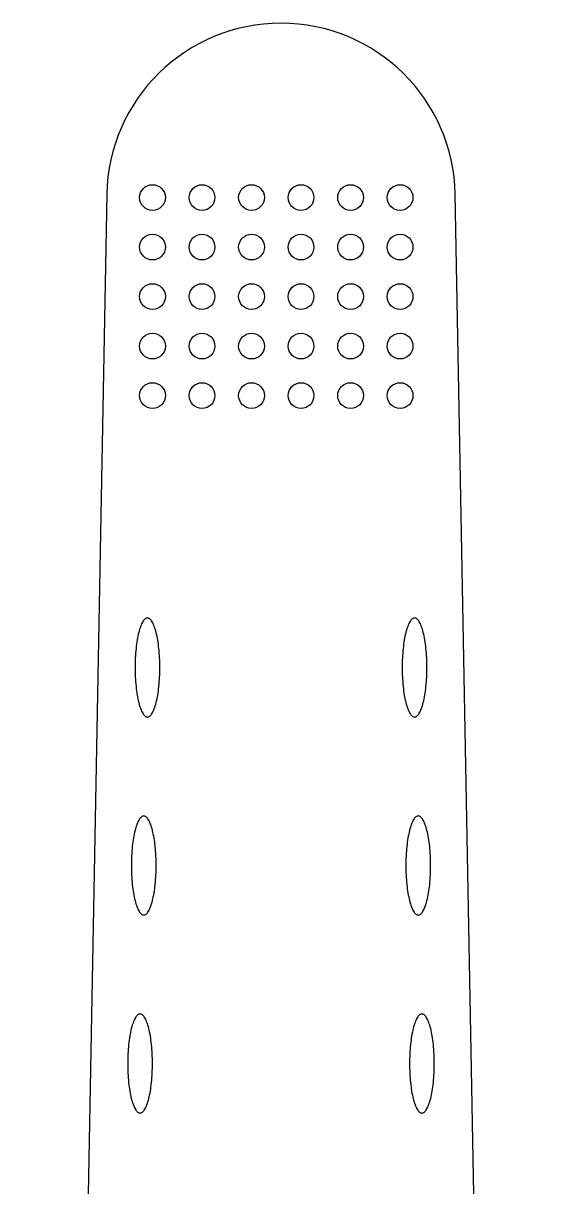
# Model space of a CAD drawing. Extents: x -1.3 to 1.3, y -32.7 to -9.2.
# Drawn here: x -1.3 to 1.3, y -15.1 to -9.23 of the extents above; entities that cross this region are included whole.
import ezdxf

# ---------------------------------------------------------------- set-up
doc = ezdxf.new("R2010")
doc.units = 0
doc.layers.get('0').update_dxf_attribs({"linetype": 'CONTINUOUS'})

msp = doc.modelspace()

# ---------------------------------------------------------------- linework, layer by layer
msp.add_lwpolyline([(0.879884, -10.092124, 0.98155626), (-0.879884, -10.092124), (-1.301305, -32.728468), (1.301305, -32.728468)], format="xyb", close=True)
for points in [[(-0.674325, -12.7316, 0), (-0.671258, -12.7313, 0), (-0.668199, -12.7304, 0), (-0.665155, -12.7289, 0), (-0.662132, -12.7268, 0), (-0.659139, -12.7241, 0), (-0.656182, -12.7208, 0), (-0.65327, -12.717, 0), (-0.650408, -12.7126, 0), (-0.647603, -12.7076, 0), (-0.644863, -12.7021, 0), (-0.642194, -12.696, 0), (-0.639602, -12.6895, 0), (-0.637094, -12.6824, 0), (-0.634676, -12.6748, 0), (-0.632353, -12.6668, 0), (-0.630131, -12.6584, 0), (-0.628016, -12.6495, 0), (-0.626012, -12.6402, 0), (-0.624125, -12.6305, 0), (-0.622358, -12.6205, 0), (-0.620717, -12.6101, 0), (-0.619205, -12.5994, 0), (-0.617826, -12.5885, 0), (-0.616583, -12.5773, 0), (-0.615479, -12.5658, 0), (-0.614516, -12.5542, 0), (-0.613698, -12.5423, 0), (-0.613026, -12.5304, 0), (-0.612502, -12.5183, 0), (-0.612126, -12.5061, 0), (-0.611901, -12.4939, 0), (-0.611825, -12.4816, 0), (-0.611901, -12.4693, 0), (-0.612126, -12.4571, 0), (-0.612502, -12.4449, 0), (-0.613026, -12.4328, 0), (-0.613698, -12.4208, 0), (-0.614516, -12.409, 0), (-0.615479, -12.3974, 0), (-0.616583, -12.3859, 0), (-0.617826, -12.3747, 0), (-0.619205, -12.3637, 0), (-0.620717, -12.3531, 0), (-0.622358, -12.3427, 0), (-0.624125, -12.3327, 0), (-0.626012, -12.323, 0), (-0.628016, -12.3137, 0), (-0.630131, -12.3048, 0), (-0.632353, -12.2963, 0), (-0.634676, -12.2883, 0), (-0.637094, -12.2808, 0), (-0.639602, -12.2737, 0), (-0.642194, -12.2672, 0), (-0.644863, -12.2611, 0), (-0.647603, -12.2556, 0), (-0.650408, -12.2506, 0), (-0.65327, -12.2462, 0), (-0.656182, -12.2424, 0), (-0.659139, -12.2391, 0), (-0.662132, -12.2364, 0), (-0.665155, -12.2343, 0), (-0.668199, -12.2328, 0), (-0.671258, -12.2319, 0), (-0.674325, -12.2316, 0), (-0.677392, -12.2319, 0), (-0.680451, -12.2328, 0), (-0.683496, -12.2343, 0), (-0.686518, -12.2364, 0), (-0.689511, -12.2391, 0), (-0.692468, -12.2424, 0), (-0.695381, -12.2462, 0), (-0.698243, -12.2506, 0), (-0.701047, -12.2556, 0), (-0.703788, -12.2611, 0), (-0.706457, -12.2672, 0), (-0.709048, -12.2737, 0), (-0.711556, -12.2808, 0), (-0.713975, -12.2883, 0), (-0.716298, -12.2963, 0), (-0.718519, -12.3048, 0), (-0.720635, -12.3137, 0), (-0.722638, -12.323, 0), (-0.724526, -12.3327, 0), (-0.726292, -12.3427, 0), (-0.727933, -12.3531, 0), (-0.729445, -12.3637, 0), (-0.730825, -12.3747, 0), (-0.732068, -12.3859, 0), (-0.733172, -12.3974, 0), (-0.734134, -12.409, 0), (-0.734952, -12.4208, 0), (-0.735624, -12.4328, 0), (-0.736149, -12.4449, 0), (-0.736524, -12.4571, 0), (-0.73675, -12.4693, 0), (-0.736825, -12.4816, 0), (-0.73675, -12.4939, 0), (-0.736524, -12.5061, 0), (-0.736149, -12.5183, 0), (-0.735624, -12.5304, 0), (-0.734952, -12.5423, 0), (-0.734134, -12.5542, 0), (-0.733172, -12.5658, 0), (-0.732068, -12.5773, 0), (-0.730825, -12.5885, 0), (-0.729445, -12.5994, 0), (-0.727933, -12.6101, 0), (-0.726292, -12.6205, 0), (-0.724526, -12.6305, 0), (-0.722638, -12.6402, 0), (-0.720635, -12.6495, 0), (-0.718519, -12.6584, 0), (-0.716298, -12.6668, 0), (-0.713975, -12.6748, 0), (-0.711556, -12.6824, 0), (-0.709048, -12.6895, 0), (-0.706457, -12.696, 0), (-0.703788, -12.7021, 0), (-0.701047, -12.7076, 0), (-0.698243, -12.7126, 0), (-0.695381, -12.717, 0), (-0.692468, -12.7208, 0), (-0.689511, -12.7241, 0), (-0.686518, -12.7268, 0), (-0.683496, -12.7289, 0), (-0.680451, -12.7304, 0), (-0.677392, -12.7313, 0), (-0.674325, -12.7316, 0)], [(0.674325, -12.7316, 0), (0.677392, -12.7313, 0), (0.680451, -12.7304, 0), (0.683496, -12.7289, 0), (0.686518, -12.7268, 0), (0.689511, -12.7241, 0), (0.692468, -12.7208, 0), (0.695381, -12.717, 0), (0.698243, -12.7126, 0), (0.701047, -12.7076, 0), (0.703788, -12.7021, 0), (0.706457, -12.696, 0), (0.709048, -12.6895, 0), (0.711556, -12.6824, 0), (0.713975, -12.6748, 0), (0.716298, -12.6668, 0), (0.718519, -12.6584, 0), (0.720635, -12.6495, 0), (0.722638, -12.6402, 0), (0.724526, -12.6305, 0), (0.726292, -12.6205, 0), (0.727933, -12.6101, 0), (0.729445, -12.5994, 0), (0.730825, -12.5885, 0), (0.732068, -12.5773, 0), (0.733172, -12.5658, 0), (0.734134, -12.5542, 0), (0.734952, -12.5423, 0), (0.735624, -12.5304, 0), (0.736149, -12.5183, 0), (0.736524, -12.5061, 0), (0.73675, -12.4939, 0), (0.736825, -12.4816, 0), (0.73675, -12.4693, 0), (0.736524, -12.4571, 0), (0.736149, -12.4449, 0), (0.735624, -12.4328, 0), (0.734952, -12.4208, 0), (0.734134, -12.409, 0), (0.733172, -12.3974, 0), (0.732068, -12.3859, 0), (0.730825, -12.3747, 0), (0.729445, -12.3637, 0), (0.727933, -12.3531, 0), (0.726292, -12.3427, 0), (0.724526, -12.3327, 0), (0.722638, -12.323, 0), (0.720635, -12.3137, 0), (0.718519, -12.3048, 0), (0.716298, -12.2963, 0), (0.713975, -12.2883, 0), (0.711556, -12.2808, 0), (0.709048, -12.2737, 0), (0.706457, -12.2672, 0), (0.703788, -12.2611, 0), (0.701047, -12.2556, 0), (0.698243, -12.2506, 0), (0.695381, -12.2462, 0), (0.692468, -12.2424, 0), (0.689511, -12.2391, 0), (0.686518, -12.2364, 0), (0.683496, -12.2343, 0), (0.680451, -12.2328, 0), (0.677392, -12.2319, 0), (0.674325, -12.2316, 0), (0.671258, -12.2319, 0), (0.668199, -12.2328, 0), (0.665155, -12.2343, 0), (0.662132, -12.2364, 0), (0.659139, -12.2391, 0), (0.656182, -12.2424, 0), (0.65327, -12.2462, 0), (0.650408, -12.2506, 0), (0.647603, -12.2556, 0), (0.644863, -12.2611, 0), (0.642194, -12.2672, 0), (0.639602, -12.2737, 0), (0.637094, -12.2808, 0), (0.634676, -12.2883, 0), (0.632353, -12.2963, 0), (0.630131, -12.3048, 0), (0.628016, -12.3137, 0), (0.626012, -12.323, 0), (0.624125, -12.3327, 0), (0.622358, -12.3427, 0), (0.620717, -12.3531, 0), (0.619205, -12.3637, 0), (0.617826, -12.3747, 0), (0.616583, -12.3859, 0), (0.615479, -12.3974, 0), (0.614516, -12.409, 0), (0.613698, -12.4208, 0), (0.613026, -12.4328, 0), (0.612502, -12.4449, 0), (0.612126, -12.4571, 0), (0.611901, -12.4693, 0), (0.611825, -12.4816, 0), (0.611901, -12.4939, 0), (0.612126, -12.5061, 0), (0.612502, -12.5183, 0), (0.613026, -12.5304, 0), (0.613698, -12.5423, 0), (0.614516, -12.5542, 0), (0.615479, -12.5658, 0), (0.616583, -12.5773, 0), (0.617826, -12.5885, 0), (0.619205, -12.5994, 0), (0.620717, -12.6101, 0), (0.622358, -12.6205, 0), (0.624125, -12.6305, 0), (0.626012, -12.6402, 0), (0.628016, -12.6495, 0), (0.630131, -12.6584, 0), (0.632353, -12.6668, 0), (0.634676, -12.6748, 0), (0.637094, -12.6824, 0), (0.639602, -12.6895, 0), (0.642194, -12.696, 0), (0.644863, -12.7021, 0), (0.647603, -12.7076, 0), (0.650408, -12.7126, 0), (0.65327, -12.717, 0), (0.656182, -12.7208, 0), (0.659139, -12.7241, 0), (0.662132, -12.7268, 0), (0.665155, -12.7289, 0), (0.668199, -12.7304, 0), (0.671258, -12.7313, 0), (0.674325, -12.7316, 0)], [(-0.692939, -13.7314, 0), (-0.689872, -13.7311, 0), (-0.686813, -13.7302, 0), (-0.683768, -13.7287, 0), (-0.680746, -13.7266, 0), (-0.677753, -13.7239, 0), (-0.674796, -13.7206, 0), (-0.671883, -13.7168, 0), (-0.669021, -13.7124, 0), (-0.666217, -13.7074, 0), (-0.663477, -13.7019, 0), (-0.660808, -13.6958, 0), (-0.658216, -13.6893, 0), (-0.655708, -13.6822, 0), (-0.653289, -13.6747, 0), (-0.650967, -13.6667, 0), (-0.648745, -13.6582, 0), (-0.64663, -13.6493, 0), (-0.644626, -13.64, 0), (-0.642739, -13.6303, 0), (-0.640972, -13.6203, 0), (-0.639331, -13.6099, 0), (-0.637819, -13.5993, 0), (-0.63644, -13.5883, 0), (-0.635197, -13.5771, 0), (-0.634093, -13.5656, 0), (-0.63313, -13.554, 0), (-0.632312, -13.5422, 0), (-0.63164, -13.5302, 0), (-0.631115, -13.5181, 0), (-0.63074, -13.5059, 0), (-0.630514, -13.4937, 0), (-0.630439, -13.4814, 0), (-0.630514, -13.4691, 0), (-0.63074, -13.4569, 0), (-0.631115, -13.4447, 0), (-0.63164, -13.4326, 0), (-0.632312, -13.4207, 0), (-0.63313, -13.4088, 0), (-0.634093, -13.3972, 0), (-0.635197, -13.3857, 0), (-0.63644, -13.3745, 0), (-0.637819, -13.3636, 0), (-0.639331, -13.3529, 0), (-0.640972, -13.3425, 0), (-0.642739, -13.3325, 0), (-0.644626, -13.3228, 0), (-0.64663, -13.3135, 0), (-0.648745, -13.3046, 0), (-0.650967, -13.2962, 0), (-0.653289, -13.2882, 0), (-0.655708, -13.2806, 0), (-0.658216, -13.2735, 0), (-0.660808, -13.267, 0), (-0.663477, -13.2609, 0), (-0.666217, -13.2554, 0), (-0.669021, -13.2504, 0), (-0.671883, -13.246, 0), (-0.674796, -13.2422, 0), (-0.677753, -13.2389, 0), (-0.680746, -13.2362, 0), (-0.683768, -13.2341, 0), (-0.686813, -13.2326, 0), (-0.689872, -13.2317, 0), (-0.692939, -13.2314, 0), (-0.696006, -13.2317, 0), (-0.699065, -13.2326, 0), (-0.70211, -13.2341, 0), (-0.705132, -13.2362, 0), (-0.708125, -13.2389, 0), (-0.711082, -13.2422, 0), (-0.713995, -13.246, 0), (-0.716857, -13.2504, 0), (-0.719661, -13.2554, 0), (-0.722401, -13.2609, 0), (-0.72507, -13.267, 0), (-0.727662, -13.2735, 0), (-0.73017, -13.2806, 0), (-0.732589, -13.2882, 0), (-0.734911, -13.2962, 0), (-0.737133, -13.3046, 0), (-0.739248, -13.3135, 0), (-0.741252, -13.3228, 0), (-0.743139, -13.3325, 0), (-0.744906, -13.3425, 0), (-0.746547, -13.3529, 0), (-0.748059, -13.3636, 0), (-0.749438, -13.3745, 0), (-0.750681, -13.3857, 0), (-0.751786, -13.3972, 0), (-0.752748, -13.4088, 0), (-0.753566, -13.4207, 0), (-0.754238, -13.4326, 0), (-0.754763, -13.4447, 0), (-0.755138, -13.4569, 0), (-0.755364, -13.4691, 0), (-0.755439, -13.4814, 0), (-0.755364, -13.4937, 0), (-0.755138, -13.5059, 0), (-0.754763, -13.5181, 0), (-0.754238, -13.5302, 0), (-0.753566, -13.5422, 0), (-0.752748, -13.554, 0), (-0.751786, -13.5656, 0), (-0.750681, -13.5771, 0), (-0.749438, -13.5883, 0), (-0.748059, -13.5993, 0), (-0.746547, -13.6099, 0), (-0.744906, -13.6203, 0), (-0.743139, -13.6303, 0), (-0.741252, -13.64, 0), (-0.739248, -13.6493, 0), (-0.737133, -13.6582, 0), (-0.734911, -13.6667, 0), (-0.732589, -13.6747, 0), (-0.73017, -13.6822, 0), (-0.727662, -13.6893, 0), (-0.72507, -13.6958, 0), (-0.722401, -13.7019, 0), (-0.719661, -13.7074, 0), (-0.716857, -13.7124, 0), (-0.713995, -13.7168, 0), (-0.711082, -13.7206, 0), (-0.708125, -13.7239, 0), (-0.705132, -13.7266, 0), (-0.70211, -13.7287, 0), (-0.699065, -13.7302, 0), (-0.696006, -13.7311, 0), (-0.692939, -13.7314, 0)], [(0.692939, -13.7314, 0), (0.696006, -13.7311, 0), (0.699065, -13.7302, 0), (0.70211, -13.7287, 0), (0.705132, -13.7266, 0), (0.708125, -13.7239, 0), (0.711082, -13.7206, 0), (0.713995, -13.7168, 0), (0.716857, -13.7124, 0), (0.719661, -13.7074, 0), (0.722401, -13.7019, 0), (0.72507, -13.6958, 0), (0.727662, -13.6893, 0), (0.73017, -13.6822, 0), (0.732589, -13.6747, 0), (0.734911, -13.6667, 0), (0.737133, -13.6582, 0), (0.739248, -13.6493, 0), (0.741252, -13.64, 0), (0.743139, -13.6303, 0), (0.744906, -13.6203, 0), (0.746547, -13.6099, 0), (0.748059, -13.5993, 0), (0.749438, -13.5883, 0), (0.750681, -13.5771, 0), (0.751786, -13.5656, 0), (0.752748, -13.554, 0), (0.753566, -13.5422, 0), (0.754238, -13.5302, 0), (0.754763, -13.5181, 0), (0.755138, -13.5059, 0), (0.755364, -13.4937, 0), (0.755439, -13.4814, 0), (0.755364, -13.4691, 0), (0.755138, -13.4569, 0), (0.754763, -13.4447, 0), (0.754238, -13.4326, 0), (0.753566, -13.4207, 0), (0.752748, -13.4088, 0), (0.751786, -13.3972, 0), (0.750681, -13.3857, 0), (0.749438, -13.3745, 0), (0.748059, -13.3636, 0), (0.746547, -13.3529, 0), (0.744906, -13.3425, 0), (0.743139, -13.3325, 0), (0.741252, -13.3228, 0), (0.739248, -13.3135, 0), (0.737133, -13.3046, 0), (0.734911, -13.2962, 0), (0.732589, -13.2882, 0), (0.73017, -13.2806, 0), (0.727662, -13.2735, 0), (0.72507, -13.267, 0), (0.722401, -13.2609, 0), (0.719661, -13.2554, 0), (0.716857, -13.2504, 0), (0.713995, -13.246, 0), (0.711082, -13.2422, 0), (0.708125, -13.2389, 0), (0.705132, -13.2362, 0), (0.70211, -13.2341, 0), (0.699065, -13.2326, 0), (0.696006, -13.2317, 0), (0.692939, -13.2314, 0), (0.689872, -13.2317, 0), (0.686813, -13.2326, 0), (0.683768, -13.2341, 0), (0.680746, -13.2362, 0), (0.677753, -13.2389, 0), (0.674796, -13.2422, 0), (0.671883, -13.246, 0), (0.669021, -13.2504, 0), (0.666217, -13.2554, 0), (0.663477, -13.2609, 0), (0.660808, -13.267, 0), (0.658216, -13.2735, 0), (0.655708, -13.2806, 0), (0.653289, -13.2882, 0), (0.650967, -13.2962, 0), (0.648745, -13.3046, 0), (0.64663, -13.3135, 0), (0.644626, -13.3228, 0), (0.642739, -13.3325, 0), (0.640972, -13.3425, 0), (0.639331, -13.3529, 0), (0.637819, -13.3636, 0), (0.63644, -13.3745, 0), (0.635197, -13.3857, 0), (0.634093, -13.3972, 0), (0.63313, -13.4088, 0), (0.632312, -13.4207, 0), (0.63164, -13.4326, 0), (0.631115, -13.4447, 0), (0.63074, -13.4569, 0), (0.630514, -13.4691, 0), (0.630439, -13.4814, 0), (0.630514, -13.4937, 0), (0.63074, -13.5059, 0), (0.631115, -13.5181, 0), (0.63164, -13.5302, 0), (0.632312, -13.5422, 0), (0.63313, -13.554, 0), (0.634093, -13.5656, 0), (0.635197, -13.5771, 0), (0.63644, -13.5883, 0), (0.637819, -13.5993, 0), (0.639331, -13.6099, 0), (0.640972, -13.6203, 0), (0.642739, -13.6303, 0), (0.644626, -13.64, 0), (0.64663, -13.6493, 0), (0.648745, -13.6582, 0), (0.650967, -13.6667, 0), (0.653289, -13.6747, 0), (0.655708, -13.6822, 0), (0.658216, -13.6893, 0), (0.660808, -13.6958, 0), (0.663477, -13.7019, 0), (0.666217, -13.7074, 0), (0.669021, -13.7124, 0), (0.671883, -13.7168, 0), (0.674796, -13.7206, 0), (0.677753, -13.7239, 0), (0.680746, -13.7266, 0), (0.683768, -13.7287, 0), (0.686813, -13.7302, 0), (0.689872, -13.7311, 0), (0.692939, -13.7314, 0)], [(-0.711553, -14.7312, 0), (-0.708486, -14.7309, 0), (-0.705427, -14.73, 0), (-0.702382, -14.7285, 0), (-0.69936, -14.7264, 0), (-0.696367, -14.7237, 0), (-0.69341, -14.7205, 0), (-0.690497, -14.7166, 0), (-0.687635, -14.7122, 0), (-0.684831, -14.7072, 0), (-0.682091, -14.7017, 0), (-0.679421, -14.6957, 0), (-0.67683, -14.6891, 0), (-0.674322, -14.682, 0), (-0.671903, -14.6745, 0), (-0.66958, -14.6665, 0), (-0.667359, -14.658, 0), (-0.665243, -14.6491, 0), (-0.66324, -14.6398, 0), (-0.661352, -14.6302, 0), (-0.659586, -14.6201, 0), (-0.657945, -14.6098, 0), (-0.656433, -14.5991, 0), (-0.655053, -14.5881, 0), (-0.65381, -14.5769, 0), (-0.652706, -14.5655, 0), (-0.651744, -14.5538, 0), (-0.650926, -14.542, 0), (-0.650254, -14.53, 0), (-0.649729, -14.5179, 0), (-0.649354, -14.5057, 0), (-0.649128, -14.4935, 0), (-0.649053, -14.4812, 0), (-0.649128, -14.469, 0), (-0.649354, -14.4567, 0), (-0.649729, -14.4446, 0), (-0.650254, -14.4325, 0), (-0.650926, -14.4205, 0), (-0.651744, -14.4087, 0), (-0.652706, -14.397, 0), (-0.65381, -14.3856, 0), (-0.655053, -14.3744, 0), (-0.656433, -14.3634, 0), (-0.657945, -14.3527, 0), (-0.659586, -14.3423, 0), (-0.661352, -14.3323, 0), (-0.66324, -14.3226, 0), (-0.665243, -14.3134, 0), (-0.667359, -14.3045, 0), (-0.66958, -14.296, 0), (-0.671903, -14.288, 0), (-0.674322, -14.2804, 0), (-0.67683, -14.2734, 0), (-0.679421, -14.2668, 0), (-0.682091, -14.2608, 0), (-0.684831, -14.2552, 0), (-0.687635, -14.2503, 0), (-0.690497, -14.2459, 0), (-0.69341, -14.242, 0), (-0.696367, -14.2387, 0), (-0.69936, -14.236, 0), (-0.702382, -14.2339, 0), (-0.705427, -14.2324, 0), (-0.708486, -14.2315, 0), (-0.711553, -14.2312, 0), (-0.71462, -14.2315, 0), (-0.717679, -14.2324, 0), (-0.720723, -14.2339, 0), (-0.723746, -14.236, 0), (-0.726739, -14.2387, 0), (-0.729696, -14.242, 0), (-0.732608, -14.2459, 0), (-0.735471, -14.2503, 0), (-0.738275, -14.2552, 0), (-0.741015, -14.2608, 0), (-0.743684, -14.2668, 0), (-0.746276, -14.2734, 0), (-0.748784, -14.2804, 0), (-0.751202, -14.288, 0), (-0.753525, -14.296, 0), (-0.755747, -14.3045, 0), (-0.757862, -14.3134, 0), (-0.759866, -14.3226, 0), (-0.761753, -14.3323, 0), (-0.76352, -14.3423, 0), (-0.765161, -14.3527, 0), (-0.766673, -14.3634, 0), (-0.768052, -14.3744, 0), (-0.769295, -14.3856, 0), (-0.770399, -14.397, 0), (-0.771362, -14.4087, 0), (-0.77218, -14.4205, 0), (-0.772852, -14.4325, 0), (-0.773376, -14.4446, 0), (-0.773752, -14.4567, 0), (-0.773978, -14.469, 0), (-0.774053, -14.4812, 0), (-0.773978, -14.4935, 0), (-0.773752, -14.5057, 0), (-0.773376, -14.5179, 0), (-0.772852, -14.53, 0), (-0.77218, -14.542, 0), (-0.771362, -14.5538, 0), (-0.770399, -14.5655, 0), (-0.769295, -14.5769, 0), (-0.768052, -14.5881, 0), (-0.766673, -14.5991, 0), (-0.765161, -14.6098, 0), (-0.76352, -14.6201, 0), (-0.761753, -14.6302, 0), (-0.759866, -14.6398, 0), (-0.757862, -14.6491, 0), (-0.755747, -14.658, 0), (-0.753525, -14.6665, 0), (-0.751202, -14.6745, 0), (-0.748784, -14.682, 0), (-0.746276, -14.6891, 0), (-0.743684, -14.6957, 0), (-0.741015, -14.7017, 0), (-0.738275, -14.7072, 0), (-0.735471, -14.7122, 0), (-0.732608, -14.7166, 0), (-0.729696, -14.7205, 0), (-0.726739, -14.7237, 0), (-0.723746, -14.7264, 0), (-0.720723, -14.7285, 0), (-0.717679, -14.73, 0), (-0.71462, -14.7309, 0), (-0.711553, -14.7312, 0)], [(0.711553, -14.7312, 0), (0.71462, -14.7309, 0), (0.717679, -14.73, 0), (0.720723, -14.7285, 0), (0.723746, -14.7264, 0), (0.726739, -14.7237, 0), (0.729696, -14.7205, 0), (0.732608, -14.7166, 0), (0.735471, -14.7122, 0), (0.738275, -14.7072, 0), (0.741015, -14.7017, 0), (0.743684, -14.6957, 0), (0.746276, -14.6891, 0), (0.748784, -14.682, 0), (0.751202, -14.6745, 0), (0.753525, -14.6665, 0), (0.755747, -14.658, 0), (0.757862, -14.6491, 0), (0.759866, -14.6398, 0), (0.761753, -14.6302, 0), (0.76352, -14.6201, 0), (0.765161, -14.6098, 0), (0.766673, -14.5991, 0), (0.768052, -14.5881, 0), (0.769295, -14.5769, 0), (0.770399, -14.5655, 0), (0.771362, -14.5538, 0), (0.77218, -14.542, 0), (0.772852, -14.53, 0), (0.773376, -14.5179, 0), (0.773752, -14.5057, 0), (0.773978, -14.4935, 0), (0.774053, -14.4812, 0), (0.773978, -14.469, 0), (0.773752, -14.4567, 0), (0.773376, -14.4446, 0), (0.772852, -14.4325, 0), (0.77218, -14.4205, 0), (0.771362, -14.4087, 0), (0.770399, -14.397, 0), (0.769295, -14.3856, 0), (0.768052, -14.3744, 0), (0.766673, -14.3634, 0), (0.765161, -14.3527, 0), (0.76352, -14.3423, 0), (0.761753, -14.3323, 0), (0.759866, -14.3226, 0), (0.757862, -14.3134, 0), (0.755747, -14.3045, 0), (0.753525, -14.296, 0), (0.751202, -14.288, 0), (0.748784, -14.2804, 0), (0.746276, -14.2734, 0), (0.743684, -14.2668, 0), (0.741015, -14.2608, 0), (0.738275, -14.2552, 0), (0.735471, -14.2503, 0), (0.732608, -14.2459, 0), (0.729696, -14.242, 0), (0.726739, -14.2387, 0), (0.723746, -14.236, 0), (0.720723, -14.2339, 0), (0.717679, -14.2324, 0), (0.71462, -14.2315, 0), (0.711553, -14.2312, 0), (0.708486, -14.2315, 0), (0.705427, -14.2324, 0), (0.702382, -14.2339, 0), (0.69936, -14.236, 0), (0.696367, -14.2387, 0), (0.69341, -14.242, 0), (0.690497, -14.2459, 0), (0.687635, -14.2503, 0), (0.684831, -14.2552, 0), (0.682091, -14.2608, 0), (0.679421, -14.2668, 0), (0.67683, -14.2734, 0), (0.674322, -14.2804, 0), (0.671903, -14.288, 0), (0.66958, -14.296, 0), (0.667359, -14.3045, 0), (0.665243, -14.3134, 0), (0.66324, -14.3226, 0), (0.661352, -14.3323, 0), (0.659586, -14.3423, 0), (0.657945, -14.3527, 0), (0.656433, -14.3634, 0), (0.655053, -14.3744, 0), (0.65381, -14.3856, 0), (0.652706, -14.397, 0), (0.651744, -14.4087, 0), (0.650926, -14.4205, 0), (0.650254, -14.4325, 0), (0.649729, -14.4446, 0), (0.649354, -14.4567, 0), (0.649128, -14.469, 0), (0.649053, -14.4812, 0), (0.649128, -14.4935, 0), (0.649354, -14.5057, 0), (0.649729, -14.5179, 0), (0.650254, -14.53, 0), (0.650926, -14.542, 0), (0.651744, -14.5538, 0), (0.652706, -14.5655, 0), (0.65381, -14.5769, 0), (0.655053, -14.5881, 0), (0.656433, -14.5991, 0), (0.657945, -14.6098, 0), (0.659586, -14.6201, 0), (0.661352, -14.6302, 0), (0.66324, -14.6398, 0), (0.665243, -14.6491, 0), (0.667359, -14.658, 0), (0.66958, -14.6665, 0), (0.671903, -14.6745, 0), (0.674322, -14.682, 0), (0.67683, -14.6891, 0), (0.679421, -14.6957, 0), (0.682091, -14.7017, 0), (0.684831, -14.7072, 0), (0.687635, -14.7122, 0), (0.690497, -14.7166, 0), (0.69341, -14.7205, 0), (0.696367, -14.7237, 0), (0.69936, -14.7264, 0), (0.702382, -14.7285, 0), (0.705427, -14.73, 0), (0.708486, -14.7309, 0), (0.711553, -14.7312, 0)]]:
    msp.add_polyline3d(points)
for centre in [(-0.648763, -10.108505), (-0.398763, -10.108505), (-0.148763, -10.108505), (0.101237, -10.108505), (0.351237, -10.108505), (0.601237, -10.108505), (-0.648763, -10.358505), (-0.398763, -10.358505), (-0.148763, -10.358505), (0.101237, -10.358505), (0.351237, -10.358505), (0.601237, -10.358505), (-0.648763, -10.608505), (-0.398763, -10.608505), (-0.148763, -10.608505), (0.101237, -10.608505), (0.351237, -10.608505), (0.601237, -10.608505), (-0.648763, -10.858505), (-0.398763, -10.858505), (-0.148763, -10.858505), (0.101237, -10.858505), (0.351237, -10.858505), (0.601237, -10.858505), (-0.648763, -11.108505), (-0.398763, -11.108505), (-0.148763, -11.108505), (0.101237, -11.108505), (0.351237, -11.108505), (0.601237, -11.108505)]:
    msp.add_circle(centre, 0.065)

doc.saveas('drawing.dxf')
